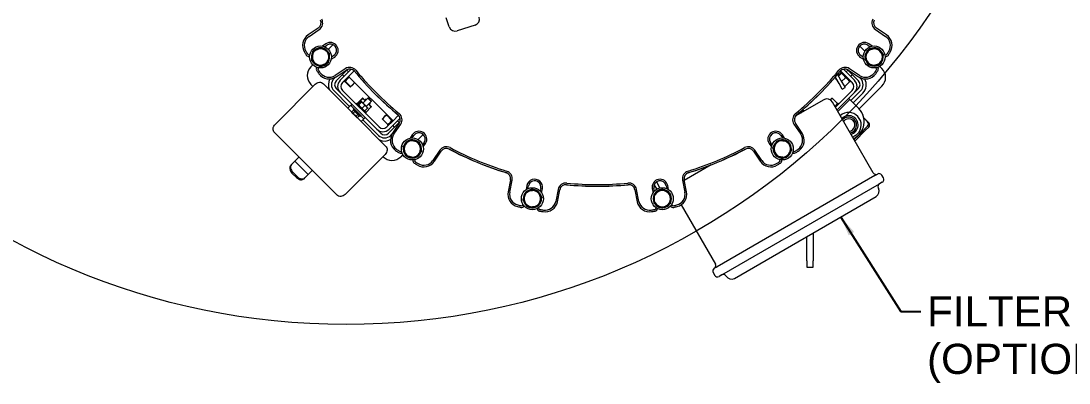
# Model space of a CAD drawing. Header units: inches. Extents: x 20 to 536, y 8 to 344.
# Drawn here: x 62.9 to 146.3, y 203.7 to 232.5 of the extents above; entities that cross this region are included whole.
import ezdxf

# ---------------------------------------------------------------- set-up
doc = ezdxf.new("R2010")
doc.units = ezdxf.units.IN
doc.header["$LTSCALE"] = 16
doc.header["$MEASUREMENT"] = 0
doc.layers.add('Symbol (ANSI)', color=7, linetype='Continuous', lineweight=25)
doc.layers.add('Visible', color=7, linetype='Continuous', lineweight=18)
doc.styles.add('MEMCOR Medium', font='arial.ttf')
doc.dimstyles.new('Default (ANSI)$7', dxfattribs={"dimscale": 16, "dimtxt": 0.15, "dimasz": 0.098425, "dimexe": 0.125, "dimexo": 0.0625, "dimgap": 0.031496, "dimtad": 0, "dimtih": 1, "dimtoh": 1, "dimdec": 4, "dimrnd": 1e-08, "dimzin": 3, "dimdsep": 46, "dimlunit": 5, "dimtxsty": 'MEMCOR Medium', "dimcen": 0.09, "dimdle": 0.393701, "dimclrd": 256, "dimclre": 256, "dimclrt": 256, "dimadec": 0, "dimazin": 1, "dimtfac": 0.8, "dimtofl": 0, "dimtmove": 0, "dimatfit": 3, "dimfxl": 1, "dimfrac": 1, "dimtolj": 1, "dimtzin": 4, "dimlwd": -1, "dimlwe": -1, "dimarcsym": 0})

msp = doc.modelspace()

# ---------------------------------------------------------------- linework, layer by layer
at = {"layer": 'Visible'}
for p, q in [((97.010809, 231.989182), (96.775328, 232.71392)), ((99.067431, 232.131688), (97.640846, 231.668162)), ((86.588003, 231.889588), (85.782415, 231.351311)), ((85.854639, 231.24322), (86.660228, 231.781497)), ((130.938727, 231.781497), (131.744316, 231.24322)), ((131.81654, 231.351311), (131.010951, 231.889588)), ((87.192947, 230.646114), (86.919399, 230.463334)), ((87.083786, 230.416824), (87.265171, 230.538023)), ((87.389165, 230.214883), (87.751159, 230.576878)), ((129.682407, 230.454597), (130.084333, 230.052671)), ((130.333783, 230.538023), (130.515169, 230.416824)), ((130.679556, 230.463334), (130.406007, 230.646114)), ((87.619417, 229.415683), (87.892966, 229.598462)), ((87.820742, 229.706553), (87.639356, 229.585355)), ((129.705989, 229.598462), (129.979537, 229.415683)), ((129.959599, 229.585355), (129.778213, 229.706553)), ((86.003582, 228.829301), (86.151785, 228.977504)), ((88.73806, 228.671801), (87.932471, 228.133523)), ((88.939104, 228.625268), (88.018837, 227.705001)), ((89.216222, 228.631273), (88.33117, 227.746221)), ((129.267784, 227.746221), (128.382733, 228.631273)), ((129.580118, 227.705001), (128.659851, 228.625268)), ((129.666483, 228.133523), (128.860894, 228.671801)), ((131.284957, 228.852047), (131.451538, 228.685467)), ((87.953979, 227.993697), (87.84206, 227.881778)), ((88.004695, 228.025432), (88.810284, 228.56371)), ((88.504412, 228.190576), (88.639968, 228.055019)), ((88.507947, 227.569445), (89.000695, 228.062192)), ((89.045237, 228.01765), (88.64832, 227.620733)), ((88.857965, 228.544129), (88.993522, 228.408573)), ((89.000695, 228.062192), (89.440826, 228.502323)), ((92.536228, 224.526658), (89.000695, 228.062192)), ((128.049783, 227.482933), (127.744595, 228.011534)), ((127.770016, 227.888238), (127.769672, 227.88952)), ((127.770016, 227.888238), (127.770827, 227.887427)), ((127.770827, 227.887427), (127.878296, 227.779957)), ((127.78979, 227.933254), (127.787232, 227.930696)), ((127.916661, 228.213508), (128.26629, 227.607933)), ((128.184114, 228.327578), (127.972803, 228.116267)), ((128.210979, 228.300714), (127.992469, 228.082204)), ((128.158129, 228.502323), (129.091007, 227.569445)), ((128.170895, 228.400472), (128.215437, 228.445015)), ((128.170895, 228.400472), (128.950383, 227.620985)), ((128.226573, 228.344795), (128.22529, 228.345138)), ((128.557666, 227.954027), (128.246261, 227.642622)), ((128.740738, 228.544381), (128.605181, 228.408824)), ((128.78867, 228.56371), (129.594259, 228.025432)), ((129.094291, 228.190828), (128.958735, 228.055271)), ((129.756894, 227.881778), (129.644975, 227.993697)), ((83.151686, 224.245263), (86.333667, 227.427243)), ((86.162547, 227.256123), (86.003582, 227.415088)), ((89.266201, 225.201816), (86.992518, 227.475499)), ((88.018837, 227.082747), (88.33117, 226.770414)), ((91.421227, 224.033911), (88.507947, 226.947191)), ((88.603778, 227.665275), (88.64832, 227.620733)), ((88.703998, 227.676411), (88.703627, 227.675028)), ((88.720763, 227.633501), (89.117645, 227.236619)), ((88.748657, 227.661395), (89.145539, 227.264513)), ((89.160555, 227.219854), (89.159172, 227.219483)), ((89.160555, 227.219854), (89.161429, 227.220728)), ((89.161429, 227.220728), (89.348946, 227.408245)), ((89.348946, 227.408245), (89.501794, 227.561093)), ((129.091007, 226.947191), (127.7478, 225.603983)), ((128.299783, 227.04992), (128.049783, 227.482933)), ((128.26629, 227.607933), (128.51629, 227.17492)), ((128.299783, 227.04992), (128.51629, 227.17492)), ((128.877489, 227.634204), (128.480607, 227.237322)), ((128.894705, 227.676662), (128.895049, 227.67538)), ((128.950383, 227.620985), (128.994925, 227.665527)), ((129.267784, 226.770414), (129.580118, 227.082747)), ((131.451538, 227.271253), (129.647299, 225.467015)), ((87.84206, 226.905971), (89.080704, 225.667327)), ((88.33117, 226.770414), (91.24445, 223.857134)), ((90.089162, 226.3085), (89.69228, 225.911618)), ((90.116026, 226.281635), (89.719144, 225.884753)), ((90.13162, 226.325716), (90.130338, 226.32606)), ((90.132431, 226.324905), (90.13162, 226.325716)), ((90.319207, 226.138129), (90.132431, 226.324905)), ((90.142424, 225.933553), (90.540282, 226.331411)), ((90.28891, 226.168427), (90.329598, 226.209115)), ((90.333104, 226.124232), (90.319207, 226.138129)), ((90.394372, 226.209118), (90.329598, 226.209115)), ((90.373793, 226.164921), (90.329598, 226.209115)), ((90.394372, 226.209118), (90.406181, 226.197309)), ((90.594506, 226.331414), (90.540282, 226.331411)), ((90.805447, 226.066246), (90.540282, 226.331411)), ((90.594506, 226.331414), (90.80545, 226.12047)), ((90.80545, 226.12047), (90.805447, 226.066246)), ((126.826674, 226.19942), (124.560812, 224.891224)), ((127.467334, 226.325716), (127.3357, 226.194082)), ((127.467334, 226.325716), (127.468617, 226.32606)), ((127.509793, 226.3085), (127.906675, 225.911618)), ((127.877209, 225.379839), (129.267784, 226.770414)), ((128.894447, 226.2203), (128.717566, 226.043419)), ((129.602334, 225.513973), (128.806839, 226.309468)), ((128.894447, 226.2203), (128.895175, 226.221028)), ((128.895175, 226.221028), (129.602282, 225.513921)), ((128.983615, 226.132692), (129.756894, 226.905971)), ((129.160392, 225.955915), (129.933671, 226.729194)), ((88.940696, 225.52732), (89.073632, 225.660256)), ((89.165556, 225.75218), (89.073632, 225.660256)), ((89.25748, 225.844104), (89.165556, 225.75218)), ((89.51911, 225.398627), (89.165556, 225.75218)), ((89.392348, 225.37689), (89.255946, 225.240488)), ((89.352233, 225.452367), (89.408801, 225.508935)), ((89.352233, 225.452367), (89.926403, 224.878196)), ((89.499896, 225.269342), (89.363494, 225.13294)), ((89.392348, 225.37689), (89.446122, 225.323116)), ((89.42294, 225.346298), (89.440621, 225.363978)), ((89.446122, 225.323116), (89.499896, 225.269342)), ((89.499896, 225.269342), (89.614541, 225.154697)), ((89.51911, 225.398627), (89.872663, 225.045073)), ((89.574843, 225.880294), (89.619385, 225.924837)), ((89.619385, 225.924837), (89.722044, 225.822178)), ((89.675063, 225.869159), (89.674719, 225.870441)), ((89.677502, 225.777636), (89.73407, 225.834204)), ((89.73407, 225.834204), (90.308241, 225.260034)), ((89.777911, 225.790364), (89.777173, 225.79239)), ((90.000682, 226.040201), (89.781925, 225.821444)), ((90.030496, 226.010387), (89.811739, 225.79163)), ((90.031762, 226.044215), (90.029736, 226.044953)), ((90.033136, 226.042841), (90.031762, 226.044215)), ((90.176432, 225.899545), (90.033136, 226.042841)), ((90.287274, 225.753609), (90.068517, 225.534852)), ((90.418303, 225.657675), (90.176432, 225.899545)), ((90.251672, 225.203465), (90.308241, 225.260034)), ((90.2644, 225.303874), (90.266427, 225.303137)), ((90.514237, 225.526646), (90.29548, 225.307889)), ((90.782536, 225.615125), (90.385654, 225.218243)), ((90.407589, 225.668388), (90.805447, 226.066246)), ((90.518252, 225.557726), (90.418303, 225.657675)), ((90.518252, 225.557726), (90.518989, 225.555699)), ((90.652462, 225.804874), (90.598269, 225.859067)), ((90.683152, 225.855562), (90.638958, 225.899756)), ((90.642463, 225.814873), (90.683152, 225.855562)), ((90.799753, 225.657584), (90.652462, 225.804874)), ((90.671346, 225.932144), (90.683155, 225.920336)), ((90.683155, 225.920336), (90.683152, 225.855562)), ((90.799753, 225.657584), (90.800096, 225.656301)), ((125.002189, 225.146053), (125.194022, 225.337886)), ((125.236932, 225.354651), (125.235549, 225.355021)), ((125.283256, 225.308327), (125.236932, 225.354651)), ((130.759687, 220.387242), (127.509687, 226.016407)), ((127.715193, 225.66046), (127.979569, 225.924837)), ((127.923891, 225.869159), (127.924235, 225.870441)), ((128.717566, 226.043419), (127.941914, 225.267767)), ((128.024111, 225.880294), (127.979569, 225.924837)), ((89.268791, 225.192149), (89.257699, 225.233544)), ((89.268791, 225.192149), (89.291973, 225.168967)), ((89.291973, 225.168967), (89.460392, 225.000548)), ((89.460392, 225.000548), (89.635907, 224.825033)), ((89.729186, 225.040053), (89.592783, 224.903651)), ((89.614541, 225.154697), (89.729186, 225.040053)), ((89.635907, 224.825033), (89.666185, 224.794755)), ((89.666185, 224.794755), (89.707581, 224.783663)), ((91.949535, 222.518481), (89.675852, 224.792165)), ((89.850927, 224.918312), (89.714524, 224.781909)), ((89.729186, 225.040053), (89.790056, 224.979182)), ((89.790056, 224.979182), (89.850927, 224.918312)), ((89.820334, 224.948904), (89.838015, 224.966584)), ((90.226217, 224.69152), (89.872663, 225.045073)), ((89.926403, 224.878196), (89.982972, 224.934765)), ((90.134293, 224.599596), (90.001357, 224.46666)), ((90.134293, 224.599596), (90.226217, 224.69152)), ((90.141364, 224.606667), (91.380007, 223.368024)), ((90.226217, 224.69152), (90.31814, 224.783444)), ((90.296215, 225.248007), (90.398873, 225.145349)), ((90.343195, 225.201027), (90.344478, 225.200683)), ((90.354331, 225.100807), (90.398873, 225.145349)), ((91.694142, 224.68677), (91.693798, 224.685487)), ((91.841432, 224.83406), (91.694142, 224.68677)), ((92.10824, 224.247429), (91.711358, 224.644311)), ((92.035129, 225.027757), (91.841432, 224.83406)), ((92.428063, 224.567252), (92.031181, 224.964134)), ((92.536228, 224.526658), (92.043481, 224.033911)), ((92.491686, 224.5712), (92.095021, 224.174535)), ((92.179038, 223.5448), (93.099305, 224.465067)), ((92.220258, 223.857134), (93.105309, 224.742186)), ((92.536228, 224.526658), (92.97636, 224.966789)), ((93.018417, 224.38418), (92.882861, 224.519737)), ((124.647887, 224.941497), (124.622595, 224.966789)), ((130.398869, 224.365965), (130.011328, 224.753505)), ((130.011859, 224.750895), (130.309441, 224.453313)), ((130.310114, 224.453987), (130.398503, 224.365599)), ((83.10343, 223.586412), (88.060448, 218.629394)), ((91.24445, 223.857134), (91.556784, 223.5448)), ((92.095021, 224.174535), (92.139563, 224.129993)), ((92.150699, 224.230213), (92.149416, 224.229869)), ((93.037746, 224.336248), (92.499469, 223.530659)), ((92.664864, 224.030627), (92.529307, 224.166183)), ((92.60756, 223.458435), (93.145837, 224.264024)), ((124.453117, 224.264024), (124.991395, 223.458435)), ((125.099486, 223.530659), (124.561208, 224.336248)), ((130.155127, 223.76867), (129.300714, 222.914257)), ((129.602334, 223.392653), (130.309441, 224.09976)), ((130.155127, 223.76867), (130.066739, 223.857058)), ((130.155627, 223.769169), (130.067239, 223.857558)), ((130.155627, 223.769169), (130.155127, 223.76867)), ((130.398503, 224.012045), (130.155627, 223.769169)), ((130.309441, 224.09976), (130.310114, 224.100434)), ((130.398503, 224.012045), (130.398869, 224.012411)), ((92.355815, 223.368024), (92.467734, 223.479943)), ((94.072498, 223.418929), (93.889719, 223.145381)), ((94.059391, 223.165319), (94.180589, 223.346705)), ((94.928634, 223.442511), (94.526708, 223.040585)), ((95.012059, 222.791135), (94.890861, 222.609749)), ((122.708094, 222.609749), (122.586895, 222.791135)), ((123.418365, 223.346705), (123.539563, 223.165319)), ((123.709235, 223.145381), (123.526456, 223.418929)), ((129.236009, 223.026329), (129.602282, 223.392601)), ((129.513894, 223.480989), (129.513842, 223.480937)), ((129.602282, 223.392601), (129.602334, 223.392653)), ((94.937371, 222.445362), (95.12015, 222.718911)), ((96.255533, 222.186191), (95.717256, 221.380602)), ((95.825347, 221.308378), (96.363625, 222.113967)), ((121.23533, 222.113967), (121.773607, 221.308378)), ((121.881698, 221.380602), (121.343421, 222.186191)), ((122.478804, 222.718911), (122.661584, 222.445362)), ((84.455669, 221.042293), (84.678912, 221.265536)), ((84.678912, 221.265536), (84.73276, 221.319384)), ((84.824684, 221.411308), (84.73276, 221.319384)), ((84.73276, 221.319384), (85.79342, 220.258724)), ((84.824684, 221.411308), (85.051609, 221.638233)), ((91.90128, 221.85963), (88.719299, 218.67765)), ((91.74529, 221.673381), (91.73016, 221.68851)), ((93.326083, 221.839961), (93.159503, 221.673381)), ((84.455669, 221.042293), (84.390669, 220.977293)), ((84.494223, 220.373739), (84.847776, 220.020186)), ((84.912776, 220.085186), (84.559223, 220.438739)), ((85.79342, 220.258724), (85.739573, 220.204876)), ((85.79342, 220.258724), (85.885344, 220.350648)), ((86.112269, 220.577573), (85.885344, 220.350648)), ((117.866683, 221.026367), (115.719698, 219.786804)), ((130.884687, 220.170736), (131.101193, 220.295736)), ((85.451329, 219.916633), (85.516329, 219.981633)), ((85.739573, 220.204876), (85.516329, 219.981633)), ((101.887069, 219.826081), (101.698051, 218.875824)), ((101.825554, 218.850463), (102.014571, 219.80072)), ((113.543858, 219.107933), (113.336089, 219.467799)), ((113.509427, 219.667568), (113.760364, 219.232933)), ((115.584383, 219.80072), (115.773401, 218.850463)), ((115.900903, 218.875824), (115.711885, 219.826081)), ((130.884687, 220.170736), (118.327318, 212.920736)), ((118.702318, 212.271217), (131.259687, 219.521217)), ((131.476193, 219.646217), (131.259687, 219.521217)), ((131.5677, 219.987723), (131.4427, 220.204229)), ((103.194098, 219.374572), (103.129915, 219.0519)), ((103.279041, 219.135251), (103.321601, 219.34921)), ((104.302386, 219.15412), (104.259827, 218.940161)), ((104.365704, 218.806086), (104.429888, 219.128758)), ((105.682708, 219.071082), (105.493691, 218.120825)), ((105.621193, 218.095463), (105.81021, 219.04572)), ((111.788744, 219.04572), (111.977762, 218.095463)), ((112.105264, 218.120825), (111.916246, 219.071082)), ((113.169067, 219.128758), (113.23325, 218.806086)), ((113.339128, 218.940161), (113.296569, 219.15412)), ((113.548262, 219.100304), (113.543858, 219.107933)), ((113.760364, 219.232933), (113.785783, 219.188906)), ((114.277354, 219.34921), (114.319913, 219.135251)), ((114.46904, 219.0519), (114.404856, 219.374572)), ((115.480114, 217.852239), (118.202318, 213.137242)), ((119.726838, 211.996698), (130.985168, 218.496698)), ((125.481044, 213.399359), (125.481044, 215.31889)), ((125.981044, 215.607565), (125.981044, 213.399359)), ((118.110812, 212.795736), (118.327318, 212.920736)), ((125.481044, 213.399359), (125.481044, 212.899359)), ((125.481044, 212.899359), (125.981044, 212.899359)), ((125.981044, 212.899359), (125.981044, 213.399359)), ((118.019306, 212.454229), (118.144306, 212.237723)), ((118.702318, 212.271217), (118.485812, 212.146217))]:
    msp.add_line(p, q, dxfattribs=at)
for centre, radius in [((88.801644, 264.323274), 56), ((86.764517, 229.602151), 0.875), ((130.834437, 229.602151), 0.875), ((94.076188, 222.290481), 0.875), ((123.522767, 222.290481), 0.875), ((103.629345, 218.333433), 0.875), ((113.969609, 218.333433), 0.875)]:
    msp.add_circle(centre, radius, dxfattribs=at)
for centre, radius, start, end in [((86.310218, 232.305323), 0.5, 303.75, 28.12372905), ((86.310218, 232.305323), 0.63, 303.75, 28.12372905), ((97.486338, 232.14369), 0.5, 198, 288), ((98.912922, 232.607216), 0.5, 288, 18), ((131.288736, 232.305323), 0.63, 151.87627095, 236.25), ((131.288736, 232.305323), 0.5, 151.87627095, 236.25), ((86.337985, 230.519841), 1, 123.75, 211.57630282), ((86.337985, 230.519841), 0.87, 123.75, 211.57630282), ((131.26097, 230.519841), 0.87, 328.42369718, 56.25), ((131.26097, 230.519841), 1, 328.42369718, 56.25), ((86.764517, 229.602151), 0.7295, 86.55914134, 138.44085866), ((86.764517, 229.602151), 0.7295, 26.55914134, 78.44085866), ((87.542957, 230.122288), 0.63, 303.75, 123.75), ((87.542957, 230.122288), 0.5, 303.75, 123.75), ((130.055998, 230.122288), 0.63, 56.25, 236.25), ((130.055998, 230.122288), 0.5, 56.25, 236.25), ((130.834437, 229.602151), 0.7295, 79.05914134, 130.94085866), ((130.834437, 229.602151), 0.7295, 19.05914134, 70.94085866), ((108.799477, 244.325441), 27.365, 211.57630282, 212.16499849), ((108.799477, 244.325441), 27.235, 211.57630282, 212.16499849), ((85.846127, 229.89052), 0.25, 212.16499849, 280.23355832), ((85.846127, 229.89052), 0.12, 212.16499849, 301.95357801), ((86.764517, 229.602151), 0.7295, 146.55914134, 198.44085866), ((86.764517, 229.602151), 0.656, 172.5, 232.5), ((86.764517, 229.602151), 0.656, 112.5, 172.5), ((86.764517, 229.602151), 0.656, 52.5, 112.5), ((86.764517, 229.602151), 0.656, 292.5, 352.5), ((86.764517, 229.602151), 0.656, 352.5, 52.5), ((86.764517, 229.602151), 0.7295, 326.55914134, 18.44085866), ((130.834437, 229.602151), 0.7295, 139.05914134, 190.94085866), ((130.834437, 229.602151), 0.656, 165, 225), ((130.834437, 229.602151), 0.656, 105, 165), ((130.834437, 229.602151), 0.656, 45, 105), ((130.834437, 229.602151), 0.656, 285, 345), ((130.834437, 229.602151), 0.656, 345, 45), ((130.834437, 229.602151), 0.7295, 319.05914134, 10.94085866), ((131.752827, 229.89052), 0.12, 238.04642199, 327.83500151), ((131.752827, 229.89052), 0.25, 259.76644169, 327.83500151), ((108.799477, 244.325441), 27.235, 327.83500151, 328.42369718), ((108.799477, 244.325441), 27.365, 327.83500151, 328.42369718), ((86.710689, 228.122194), 1, 135, 225), ((86.764517, 229.602151), 0.7295, 206.55914134, 258.44085866), ((86.764517, 229.602151), 0.656, 232.5, 292.5), ((86.679482, 228.643315), 0.25, 147.26644169, 215.33500151), ((86.679482, 228.643315), 0.12, 125.54642199, 215.33500151), ((86.764517, 229.602151), 0.7295, 266.55914134, 318.44085866), ((89.08807, 228.147975), 0.63, 39.37627095, 123.75), ((89.08807, 228.147975), 0.5, 39.37627095, 123.75), ((128.510885, 228.147975), 0.63, 56.25, 140.62372905), ((128.510885, 228.147975), 0.5, 56.25, 140.62372905), ((130.834437, 229.602151), 0.7295, 199.05914134, 250.94085866), ((130.834437, 229.602151), 0.656, 225, 285), ((130.834437, 229.602151), 0.7295, 259.05914134, 310.94085866), ((130.919472, 228.643315), 0.12, 324.66499849, 54.45357801), ((130.919472, 228.643315), 0.25, 324.66499849, 32.73355832), ((130.744431, 227.97836), 1, 315, 45), ((108.799477, 244.325441), 27.365, 215.33500151, 215.92369718), ((108.799477, 244.325441), 27.235, 215.33500151, 215.92369718), ((87.449125, 228.856902), 1, 215.92369718, 303.75), ((87.449125, 228.856902), 0.87, 215.92369718, 303.75), ((88.329964, 227.393874), 0.94, 150.34607004, 205.85311795), ((88.329964, 227.393874), 0.69, 135, 225), ((108.799477, 244.325441), 25.001221, 219.2970119, 230.7029881), ((108.799477, 244.325441), 25, 219.37627095, 230.62372905), ((108.799477, 244.325441), 24.87, 219.37627095, 230.62372905), ((108.799477, 244.325441), 24.87, 309.37627095, 320.62372905), ((108.799477, 244.325441), 25.001221, 309.2970119, 320.7029881), ((108.799477, 244.325441), 25, 309.37627095, 320.62372905), ((130.149829, 228.856902), 1, 236.25, 324.07630282), ((130.149829, 228.856902), 0.87, 236.25, 324.07630282), ((129.268991, 227.393874), 0.69, 315, 45), ((129.268991, 227.393874), 0.94, 315, 29.65392996), ((108.799477, 244.325441), 27.235, 324.07630282, 324.66499849), ((108.799477, 244.325441), 27.365, 324.07630282, 324.66499849), ((88.329964, 227.393874), 0.44, 135, 225), ((88.819074, 227.258318), 0.69, 135, 225), ((88.819074, 227.258318), 0.44, 135, 225), ((128.77988, 227.258318), 0.44, 315, 45), ((128.77988, 227.258318), 0.69, 315, 45), ((129.268991, 227.393874), 0.44, 315, 45), ((127.076674, 225.766407), 0.5, 30, 120), ((92.622011, 224.614033), 0.5, 326.25, 50.62372905), ((92.622011, 224.614033), 0.63, 326.25, 50.62372905), ((124.976943, 224.614033), 0.63, 129.37627095, 213.75), ((124.976943, 224.614033), 0.5, 129.37627095, 213.75), ((128.806059, 224.187368), 0.635381, 280.87485401, 139.12514845), ((130.132664, 224.276536), 0.25, 315, 45), ((130.133338, 224.27721), 0.25, 315, 45), ((91.732354, 224.345038), 0.69, 225, 315), ((91.732354, 224.345038), 0.44, 225, 315), ((94.596324, 223.06892), 0.63, 326.25, 146.25), ((123.00263, 223.06892), 0.63, 33.75, 213.75), ((130.221726, 224.188822), 0.25, 315, 45), ((130.222092, 224.189188), 0.25, 315, 45), ((91.867911, 223.855927), 0.69, 225, 315), ((91.867911, 223.855927), 0.94, 244.14688205, 299.65392996), ((91.867911, 223.855927), 0.44, 225, 315), ((93.330938, 222.975089), 1, 146.25, 234.07630282), ((93.330938, 222.975089), 0.87, 146.25, 234.07630282), ((94.076188, 222.290481), 0.7295, 109.05914134, 160.94085866), ((94.076188, 222.290481), 0.656, 135, 195), ((94.076188, 222.290481), 0.656, 75, 135), ((94.076188, 222.290481), 0.7295, 49.05914134, 100.94085866), ((94.596324, 223.06892), 0.5, 326.25, 146.25), ((94.076188, 222.290481), 0.656, 15, 75), ((94.076188, 222.290481), 0.7295, 349.05914134, 40.94085866), ((123.00263, 223.06892), 0.5, 33.75, 213.75), ((123.522767, 222.290481), 0.7295, 116.55914134, 168.44085866), ((123.522767, 222.290481), 0.656, 82.5, 142.5), ((123.522767, 222.290481), 0.7295, 56.55914134, 108.44085866), ((123.522767, 222.290481), 0.656, 22.5, 82.5), ((123.522767, 222.290481), 0.7295, 356.55914134, 48.44085866), ((124.268016, 222.975089), 0.87, 305.92369718, 33.75), ((124.268016, 222.975089), 1, 305.92369718, 33.75), ((108.799477, 244.325441), 27.365, 234.07630282, 234.66499849), ((108.799477, 244.325441), 27.235, 234.07630282, 234.66499849), ((93.117352, 222.205446), 0.25, 234.66499849, 302.73355832), ((93.117352, 222.205446), 0.12, 234.66499849, 324.45357801), ((94.076188, 222.290481), 0.7295, 169.05914134, 220.94085866), ((94.076188, 222.290481), 0.656, 195, 255), ((94.076188, 222.290481), 0.7295, 289.05914134, 340.94085866), ((94.076188, 222.290481), 0.656, 315, 15), ((96.779359, 221.836182), 0.63, 61.87627095, 146.25), ((96.779359, 221.836182), 0.5, 61.87627095, 146.25), ((108.799477, 244.325441), 25.001221, 241.7970119, 253.2029881), ((108.799477, 244.325441), 25, 241.87627095, 253.12372905), ((108.799477, 244.325441), 24.87, 241.87627095, 253.12372905), ((108.799477, 244.325441), 24.87, 286.87627095, 298.12372905), ((108.799477, 244.325441), 25.001221, 286.7970119, 298.2029881), ((108.799477, 244.325441), 25, 286.87627095, 298.12372905), ((120.819595, 221.836182), 0.63, 33.75, 118.12372905), ((120.819595, 221.836182), 0.5, 33.75, 118.12372905), ((123.522767, 222.290481), 0.7295, 176.55914134, 228.44085866), ((123.522767, 222.290481), 0.656, 142.5, 202.5), ((123.522767, 222.290481), 0.656, 202.5, 262.5), ((123.522767, 222.290481), 0.7295, 296.55914134, 348.44085866), ((123.522767, 222.290481), 0.656, 322.5, 22.5), ((124.481603, 222.205446), 0.25, 237.26644169, 305.33500151), ((124.481603, 222.205446), 0.12, 215.54642199, 305.33500151), ((108.799477, 244.325441), 27.235, 305.33500151, 305.92369718), ((108.799477, 244.325441), 27.365, 305.33500151, 305.92369718), ((92.452396, 222.380487), 1, 225, 315), ((94.076188, 222.290481), 0.7295, 229.05914134, 280.94085866), ((94.076188, 222.290481), 0.656, 255, 315), ((94.364556, 221.372091), 0.25, 169.76644169, 237.83500151), ((108.799477, 244.325441), 27.365, 237.83500151, 238.42369718), ((94.364556, 221.372091), 0.12, 148.04642199, 237.83500151), ((108.799477, 244.325441), 27.235, 237.83500151, 238.42369718), ((94.993878, 221.863948), 1, 238.42369718, 326.25), ((94.993878, 221.863948), 0.87, 238.42369718, 326.25), ((122.605077, 221.863948), 1, 213.75, 301.57630282), ((122.605077, 221.863948), 0.87, 213.75, 301.57630282), ((108.799477, 244.325441), 27.235, 301.57630282, 302.16499849), ((123.522767, 222.290481), 0.7295, 236.55914134, 288.44085866), ((108.799477, 244.325441), 27.365, 301.57630282, 302.16499849), ((123.234398, 221.372091), 0.12, 302.16499849, 31.95357801), ((123.234398, 221.372091), 0.25, 302.16499849, 10.23355832), ((123.522767, 222.290481), 0.656, 262.5, 322.5), ((101.396677, 219.923626), 0.5, 348.75, 73.12372905), ((101.396677, 219.923626), 0.63, 348.75, 73.12372905), ((116.202278, 219.923626), 0.63, 106.87627095, 191.25), ((116.202278, 219.923626), 0.5, 106.87627095, 191.25), ((130.976193, 220.512242), 0.25, 210, 300), ((131.226193, 220.079229), 0.25, 30, 120), ((103.811993, 219.251665), 0.63, 348.75, 168.75), ((103.811993, 219.251665), 0.5, 348.75, 168.75), ((106.300603, 218.948175), 0.63, 84.37627095, 168.75), ((106.300603, 218.948175), 0.5, 84.37627095, 168.75), ((108.799477, 244.325441), 25.001221, 264.2970119, 275.7029881), ((108.799477, 244.325441), 25, 264.37627095, 275.62372905), ((108.799477, 244.325441), 24.87, 264.37627095, 275.62372905), ((111.298351, 218.948175), 0.63, 11.25, 95.62372905), ((111.298351, 218.948175), 0.5, 11.25, 95.62372905), ((113.786961, 219.251665), 0.63, 11.25, 191.25), ((113.786961, 219.251665), 0.5, 11.25, 191.25), ((131.384687, 219.30471), 0.25, 120, 210), ((131.351193, 219.862723), 0.25, 300, 30), ((102.678837, 218.680734), 1, 168.75, 256.57630282), ((102.678837, 218.680734), 0.87, 168.75, 256.57630282), ((103.629345, 218.333433), 0.7295, 131.55914134, 183.44085866), ((103.629345, 218.333433), 0.656, 157.5, 217.5), ((103.629345, 218.333433), 0.656, 97.5, 157.5), ((103.629345, 218.333433), 0.7295, 71.55914134, 123.44085866), ((103.629345, 218.333433), 0.656, 37.5, 97.5), ((103.629345, 218.333433), 0.7295, 11.55914134, 63.44085866), ((103.629345, 218.333433), 0.656, 337.5, 37.5), ((113.969609, 218.333433), 0.7295, 154.05914134, 205.94085866), ((113.969609, 218.333433), 0.656, 120, 180), ((113.969609, 218.333433), 0.7295, 94.05914134, 145.94085866), ((113.969609, 218.333433), 0.656, 60, 120), ((113.969609, 218.333433), 0.7295, 34.05914134, 85.94085866), ((113.969609, 218.333433), 0.656, 0, 60), ((113.969609, 218.333433), 0.7295, 334.05914134, 25.94085866), ((114.920118, 218.680734), 0.87, 283.42369718, 11.25), ((114.920118, 218.680734), 1, 283.42369718, 11.25), ((130.735168, 218.92971), 0.5, 300, 30), ((108.799477, 244.325441), 27.235, 256.57630282, 257.16499849), ((102.776038, 217.887941), 0.12, 257.16499849, 346.95357801), ((103.629345, 218.333433), 0.7295, 191.55914134, 243.44085866), ((103.629345, 218.333433), 0.656, 217.5, 277.5), ((103.629345, 218.333433), 0.656, 277.5, 337.5), ((103.629345, 218.333433), 0.7295, 311.55914134, 3.44085866), ((104.640407, 218.290553), 1, 260.92369718, 348.75), ((104.640407, 218.290553), 0.87, 260.92369718, 348.75), ((112.958547, 218.290553), 1, 191.25, 279.07630282), ((112.958547, 218.290553), 0.87, 191.25, 279.07630282), ((113.969609, 218.333433), 0.656, 180, 240), ((113.969609, 218.333433), 0.7295, 214.05914134, 265.94085866), ((113.969609, 218.333433), 0.656, 240, 300), ((113.969609, 218.333433), 0.7295, 274.05914134, 325.94085866), ((113.969609, 218.333433), 0.656, 300, 0), ((114.822916, 217.887941), 0.12, 193.04642199, 282.83500151), ((108.799477, 244.325441), 27.235, 282.83500151, 283.42369718), ((108.799477, 244.325441), 27.365, 256.57630282, 257.16499849), ((102.776038, 217.887941), 0.25, 257.16499849, 325.23355832), ((103.629345, 218.333433), 0.7295, 251.55914134, 303.44085866), ((104.247216, 217.595305), 0.25, 192.26644169, 260.33500151), ((104.247216, 217.595305), 0.12, 170.54642199, 260.33500151), ((108.799477, 244.325441), 27.365, 260.33500151, 260.92369718), ((108.799477, 244.325441), 27.235, 260.33500151, 260.92369718), ((108.799477, 244.325441), 27.235, 279.07630282, 279.66499849), ((108.799477, 244.325441), 27.365, 279.07630282, 279.66499849), ((113.351738, 217.595305), 0.12, 279.66499849, 9.45357801), ((113.351738, 217.595305), 0.25, 279.66499849, 347.73355832), ((114.822916, 217.887941), 0.25, 214.76644169, 282.83500151), ((108.799477, 244.325441), 27.365, 282.83500151, 283.42369718), ((118.235812, 212.579229), 0.25, 120, 210), ((117.985812, 213.012242), 0.25, 300, 30), ((118.360812, 212.362723), 0.25, 210, 300), ((118.827318, 212.05471), 0.25, 30, 120), ((119.476838, 212.42971), 0.5, 210, 300)]:
    msp.add_arc(centre, radius, start, end, dxfattribs=at)
for centre, major_axis, ratio, start_param, end_param in [((128.806787, 224.188096), (-0.670083, 0.742286), 0.999999828, 3.192670047, 6.283185307), ((128.541622, 224.453261), (1.06066, -1.06066), 0.999999827, 5.946576877, 7.853981634), ((128.541674, 224.453313), (-0.297581, 1.470185), 0.999999933, 4.71238898, 5.298074524), ((128.806631, 224.18794), (-0.541111, 0.519326), 0.999999827, 2.576912285, 6.283185293), ((128.806007, 224.187316), (-0.407539, 0.289676), 0.999999837, 2.283065464, 6.283185307), ((128.541674, 224.453313), (1.06066, -1.06066), 0.999999827, 0, 0.985110783), ((84.744223, 220.623739), (-0.353553, 0.353553), 0.707106781, 0, 1.570796327), ((84.809223, 220.688739), (-0.353553, 0.353553), 0.707106781, 0, 1.570796327), ((85.097776, 220.270186), (0.353553, -0.353553), 0.707106781, 4.71238898, 6.283185307), ((85.162776, 220.335186), (0.353553, -0.353553), 0.707106781, 4.71238898, 6.283185307)]:
    msp.add_ellipse(centre, major_axis=major_axis, ratio=ratio, start_param=start_param, end_param=end_param, dxfattribs=at)
for points, weights in [([(86.513477, 230.208216), (86.675871, 230.275482), (86.863389, 230.353154)], [1, 1.0379548493, 1]), ([(86.863389, 230.353154), (87.024413, 230.229596), (87.163865, 230.122591)], [1, 1.0379548493, 1]), ([(130.664652, 230.235799), (130.834437, 230.281292), (131.030489, 230.333824)], [1, 1.0379548493, 1]), ([(131.030489, 230.333824), (131.174008, 230.190305), (131.298299, 230.066013)], [1, 1.0379548493, 1]), ([(86.064694, 229.312275), (86.091186, 229.513505), (86.114129, 229.687776)], [1, 1.0379548493, 1]), ([(86.114129, 229.687776), (86.137072, 229.862047), (86.163565, 230.063278)], [1, 1.0379548493, 1]), ([(86.163565, 230.063278), (86.351082, 230.14095), (86.513477, 230.208216)], [1, 1.0379548493, 1]), ([(87.163865, 230.122591), (87.303316, 230.015586), (87.464341, 229.892028)], [1, 1.0379548493, 1]), ([(87.414905, 229.516526), (87.391962, 229.342255), (87.365469, 229.141024)], [1, 1.0379548493, 1]), ([(87.464341, 229.892028), (87.437848, 229.690797), (87.414905, 229.516526)], [1, 1.0379548493, 1]), ([(130.102764, 229.4061), (130.155296, 229.602151), (130.20079, 229.771936)], [1, 1.0379548493, 1]), ([(130.20079, 229.771936), (130.246284, 229.941722), (130.298816, 230.137773)], [1, 1.0379548493, 1]), ([(130.298816, 230.137773), (130.494867, 230.190305), (130.664652, 230.235799)], [1, 1.0379548493, 1]), ([(131.298299, 230.066013), (131.422591, 229.941722), (131.56611, 229.798202)], [1, 1.0379548493, 1]), ([(131.468085, 229.432366), (131.422591, 229.262581), (131.370059, 229.066529)], [1, 1.0379548493, 1]), ([(131.56611, 229.798202), (131.513579, 229.602151), (131.468085, 229.432366)], [1, 1.0379548493, 1]), ([(86.36517, 229.081711), (86.225718, 229.188716), (86.064694, 229.312275)], [1, 1.0379548493, 1]), ([(86.665646, 228.851148), (86.504621, 228.974707), (86.36517, 229.081711)], [1, 1.0379548493, 1]), ([(87.015557, 228.996086), (86.853163, 228.92882), (86.665646, 228.851148)], [1, 1.0379548493, 1]), ([(87.365469, 229.141024), (87.177952, 229.063352), (87.015557, 228.996086)], [1, 1.0379548493, 1]), ([(130.370575, 229.138289), (130.246284, 229.262581), (130.102764, 229.4061)], [1, 1.0379548493, 1]), ([(130.638386, 228.870478), (130.494867, 229.013998), (130.370575, 229.138289)], [1, 1.0379548493, 1]), ([(131.004223, 228.968504), (130.834437, 228.92301), (130.638386, 228.870478)], [1, 1.0379548493, 1]), ([(131.370059, 229.066529), (131.174008, 229.013998), (131.004223, 228.968504)], [1, 1.0379548493, 1]), ([(88.892389, 227.864802), (88.811835, 227.784248), (88.748657, 227.661395)], [1, 1.0379548493, 1]), ([(89.068734, 227.994153), (88.964425, 227.936838), (88.892389, 227.864802)], [1.00739093471, 1.03380583454, 1]), ([(127.787232, 227.930696), (127.764593, 227.89366), (127.770827, 227.887427)], [1, 1.0379548493, 1]), ([(127.770827, 227.887427), (127.776619, 227.881635), (127.808663, 227.900565)], [1, 1.0351694399, 1.00516199065]), ([(128.227384, 228.343984), (128.22115, 228.350218), (128.184114, 228.327578)], [1, 1.0379548493, 1]), ([(128.210979, 228.300714), (128.233618, 228.33775), (128.227384, 228.343984)], [1, 1.0379548493, 1]), ([(128.41416, 228.157208), (128.333711, 228.237657), (128.210979, 228.300714)], [1, 1.0379548493, 1]), ([(128.557666, 227.954027), (128.494609, 228.076759), (128.41416, 228.157208)], [1, 1.0379548493, 1]), ([(128.747415, 227.823953), (128.6732, 227.898168), (128.557666, 227.954027)], [1, 1.0379548493, 1]), ([(128.877489, 227.634204), (128.82163, 227.749738), (128.747415, 227.823953)], [1, 1.0379548493, 1]), ([(88.704872, 227.677285), (88.698399, 227.670813), (88.720763, 227.633501)], [1, 1.0379548493, 1]), ([(88.748657, 227.661395), (88.711345, 227.683758), (88.704872, 227.677285)], [1, 1.0379548493, 1]), ([(89.117645, 227.236619), (89.154957, 227.214255), (89.161429, 227.220728)], [1, 1.0379548493, 1]), ([(89.145539, 227.264513), (89.268392, 227.327691), (89.348946, 227.408245)], [1, 1.0379548493, 1]), ([(89.161429, 227.220728), (89.167902, 227.227201), (89.145539, 227.264513)], [1, 1.0379548493, 1]), ([(89.348946, 227.408245), (89.420982, 227.480281), (89.478297, 227.58459)], [1, 1.03380583454, 1.00739093471]), ([(128.480128, 227.237553), (128.480367, 227.237438), (128.480607, 227.237322)], [1.00015121724, 1.00007575984, 1]), ([(128.480607, 227.237322), (128.480479, 227.237244), (128.480352, 227.237166)], [1, 1.00012605708, 1.00025127683]), ([(128.895049, 227.67538), (128.897368, 227.666725), (128.877489, 227.634204)], [1.00835685167, 1.03317429485, 1]), ([(90.132431, 226.324905), (90.126197, 226.331139), (90.089162, 226.3085)], [1, 1.0379548493, 1]), ([(90.116026, 226.281635), (90.138665, 226.318671), (90.132431, 226.324905)], [1, 1.0379548493, 1]), ([(90.319207, 226.138129), (90.238758, 226.218578), (90.116026, 226.281635)], [1, 1.0379548493, 1]), ([(90.332897, 226.124026), (90.326152, 226.131185), (90.319207, 226.138129)], [1.00580482678, 1.00316660609, 1]), ([(127.509793, 226.3085), (127.405703, 226.258174), (127.336087, 226.193847)], [1, 1.03406712528, 1.0069790071]), ([(127.468617, 226.32606), (127.477272, 226.328379), (127.509793, 226.3085)], [1.00835685167, 1.03317429485, 1]), ([(89.69228, 225.911618), (89.66964, 225.874582), (89.675874, 225.868348)], [1, 1.0379548493, 1]), ([(89.675874, 225.868348), (89.682108, 225.862114), (89.719144, 225.884753)], [1, 1.0379548493, 1]), ([(89.719144, 225.884753), (89.742363, 225.83956), (89.767009, 225.801265)], [1, 1.01364870282, 1.01748115859]), ([(89.781925, 225.821444), (89.772367, 225.795908), (89.779285, 225.78899)], [1, 1.0379548493, 1]), ([(89.779285, 225.78899), (89.786203, 225.782071), (89.811739, 225.79163)], [1, 1.0379548493, 1]), ([(89.811739, 225.79163), (89.862995, 225.705279), (89.922581, 225.645694)], [1, 1.0379548493, 1]), ([(89.922581, 225.645694), (89.982166, 225.586108), (90.068517, 225.534852)], [1, 1.0379548493, 1]), ([(90.033136, 226.042841), (90.026218, 226.049759), (90.000682, 226.040201)], [1, 1.0379548493, 1]), ([(90.030496, 226.010387), (90.040055, 226.035923), (90.033136, 226.042841)], [1, 1.0379548493, 1]), ([(90.176432, 225.899545), (90.116847, 225.959131), (90.030496, 226.010387)], [1, 1.0379548493, 1]), ([(90.068517, 225.534852), (90.111784, 225.45649), (90.164451, 225.403823)], [1, 1.0379548493, 1]), ([(90.164451, 225.403823), (90.217118, 225.351156), (90.29548, 225.307889)], [1, 1.0379548493, 1]), ([(90.287274, 225.753609), (90.236018, 225.83996), (90.176432, 225.899545)], [1, 1.0379548493, 1]), ([(90.29548, 225.307889), (90.274721, 225.300118), (90.266427, 225.303137)], [1, 1.03063826681, 1.01181231967]), ([(90.418303, 225.657675), (90.365636, 225.710342), (90.287274, 225.753609)], [1, 1.0379548493, 1]), ([(90.307255, 225.26102), (90.343111, 225.238812), (90.385654, 225.218243)], [1.01748115859, 1.01364870282, 1]), ([(90.514237, 225.526646), (90.47097, 225.605008), (90.418303, 225.657675)], [1, 1.0379548493, 1]), ([(90.518989, 225.555699), (90.522008, 225.547405), (90.514237, 225.526646)], [1.01181231967, 1.03063826681, 1]), ([(90.652462, 225.804874), (90.62562, 225.831716), (90.594612, 225.85541)], [1, 1.01340278579, 1.0173398685]), ([(90.782536, 225.615125), (90.726677, 225.730659), (90.652462, 225.804874)], [1, 1.0379548493, 1]), ([(90.800096, 225.656301), (90.802415, 225.647646), (90.782536, 225.615125)], [1.00835685167, 1.03317429485, 1]), ([(125.194022, 225.337886), (125.226608, 225.357417), (125.235549, 225.355021)], [1, 1.03298964746, 1.00863132176]), ([(125.266605, 225.298714), (125.233174, 225.318983), (125.194022, 225.337886)], [1.01681035702, 1.0125645187, 1]), ([(127.711896, 225.66617), (127.746848, 225.692115), (127.776601, 225.721869)], [1.01809191557, 1.01487807326, 1]), ([(127.776601, 225.721869), (127.850816, 225.796084), (127.906675, 225.911618)], [1, 1.0379548493, 1]), ([(127.906675, 225.911618), (127.926554, 225.879097), (127.924235, 225.870441)], [1, 1.03317429485, 1.00835685167]), ([(89.255946, 225.240488), (89.267016, 225.193923), (89.291973, 225.168967)], [1, 1.0379548493, 1]), ([(89.291973, 225.168967), (89.31693, 225.14401), (89.363494, 225.13294)], [1, 1.0379548493, 1]), ([(89.363494, 225.13294), (89.407185, 225.053755), (89.460392, 225.000548)], [1, 1.0379548493, 1]), ([(89.460392, 225.000548), (89.513598, 224.947341), (89.592783, 224.903651)], [1, 1.0379548493, 1]), ([(89.592783, 224.903651), (89.607657, 224.853283), (89.635907, 224.825033)], [1, 1.0379548493, 1]), ([(89.635907, 224.825033), (89.664157, 224.796783), (89.714524, 224.781909)], [1, 1.0379548493, 1]), ([(89.714524, 224.781909), (89.710976, 224.782753), (89.707581, 224.783663)], [1, 1.00279395951, 1.00517657713]), ([(90.385654, 225.218243), (90.353133, 225.198364), (90.344478, 225.200683)], [1, 1.03317429485, 1.00835685167]), ([(91.711358, 224.644311), (91.691479, 224.676832), (91.693798, 224.685487)], [1, 1.03317429485, 1.00835685167]), ([(91.841432, 224.83406), (91.767217, 224.759845), (91.711358, 224.644311)], [1, 1.0379548493, 1]), ([(92.031181, 224.964134), (91.915647, 224.908276), (91.841432, 224.83406)], [1, 1.0379548493, 1]), ([(92.054947, 225.00794), (92.042912, 224.986967), (92.031181, 224.964134)], [1.01122654658, 1.00684928775, 1]), ([(92.297989, 224.377503), (92.372204, 224.451718), (92.428063, 224.567252)], [1, 1.0379548493, 1]), ([(92.428063, 224.567252), (92.450896, 224.578983), (92.471868, 224.591018)], [1, 1.00684928775, 1.01122654658]), ([(92.10824, 224.247429), (92.223774, 224.303288), (92.297989, 224.377503)], [1, 1.0379548493, 1]), ([(92.149416, 224.229869), (92.140761, 224.22755), (92.10824, 224.247429)], [1.00835685167, 1.03317429485, 1]), ([(93.344515, 222.486532), (93.488034, 222.630051), (93.612326, 222.754343)], [1, 1.0379548493, 1]), ([(93.612326, 222.754343), (93.736617, 222.878634), (93.880136, 223.022154)], [1, 1.0379548493, 1]), ([(93.880136, 223.022154), (94.076188, 222.969622), (94.245973, 222.924128)], [1, 1.0379548493, 1]), ([(94.245973, 222.924128), (94.415758, 222.878634), (94.611809, 222.826102)], [1, 1.0379548493, 1]), ([(94.611809, 222.826102), (94.664341, 222.630051), (94.709835, 222.460266)], [1, 1.0379548493, 1]), ([(123.002327, 222.689828), (123.109332, 222.82928), (123.23289, 222.990304)], [1, 1.0379548493, 1]), ([(123.23289, 222.990304), (123.434121, 222.963812), (123.608392, 222.940869)], [1, 1.0379548493, 1]), ([(123.608392, 222.940869), (123.782663, 222.917925), (123.983894, 222.891433)], [1, 1.0379548493, 1]), ([(123.983894, 222.891433), (124.061566, 222.703916), (124.128832, 222.541521)], [1, 1.0379548493, 1]), ([(93.44254, 222.120695), (93.397046, 222.290481), (93.344515, 222.486532)], [1, 1.0379548493, 1]), ([(93.540566, 221.754859), (93.488034, 221.95091), (93.44254, 222.120695)], [1, 1.0379548493, 1]), ([(94.807861, 222.09443), (94.664341, 221.95091), (94.54005, 221.826619)], [1, 1.0379548493, 1]), ([(94.709835, 222.460266), (94.755329, 222.290481), (94.807861, 222.09443)], [1, 1.0379548493, 1]), ([(122.771764, 222.389352), (122.895322, 222.550377), (123.002327, 222.689828)], [1, 1.0379548493, 1]), ([(122.916702, 222.03944), (122.849436, 222.201835), (122.771764, 222.389352)], [1, 1.0379548493, 1]), ([(123.06164, 221.689529), (122.983968, 221.877046), (122.916702, 222.03944)], [1, 1.0379548493, 1]), ([(124.27377, 222.191609), (124.150212, 222.030585), (124.043207, 221.891133)], [1, 1.0379548493, 1]), ([(124.128832, 222.541521), (124.196098, 222.379126), (124.27377, 222.191609)], [1, 1.0379548493, 1]), ([(93.906402, 221.656833), (93.736617, 221.702327), (93.540566, 221.754859)], [1, 1.0379548493, 1]), ([(94.272239, 221.558808), (94.076188, 221.611339), (93.906402, 221.656833)], [1, 1.0379548493, 1]), ([(94.54005, 221.826619), (94.415758, 221.702327), (94.272239, 221.558808)], [1, 1.0379548493, 1]), ([(123.437142, 221.640093), (123.262871, 221.663036), (123.06164, 221.689529)], [1, 1.0379548493, 1]), ([(123.812643, 221.590657), (123.611413, 221.61715), (123.437142, 221.640093)], [1, 1.0379548493, 1]), ([(124.043207, 221.891133), (123.936202, 221.751682), (123.812643, 221.590657)], [1, 1.0379548493, 1]), ([(102.878342, 218.234562), (102.956014, 218.422079), (103.02328, 218.584473)], [1, 1.0379548493, 1]), ([(103.02328, 218.584473), (103.090547, 218.746868), (103.168219, 218.934385)], [1, 1.0379548493, 1]), ([(103.168219, 218.934385), (103.369449, 218.960878), (103.54372, 218.983821)], [1, 1.0379548493, 1]), ([(103.54372, 218.983821), (103.717991, 219.006764), (103.919222, 219.033257)], [1, 1.0379548493, 1]), ([(103.919222, 219.033257), (104.04278, 218.872232), (104.149785, 218.732781)], [1, 1.0379548493, 1]), ([(104.149785, 218.732781), (104.25679, 218.593329), (104.380349, 218.432305)], [1, 1.0379548493, 1]), ([(113.313609, 218.712175), (113.489384, 218.813658), (113.641609, 218.901546)], [1, 1.0379548493, 1]), ([(113.313609, 218.333433), (113.313609, 218.509208), (113.313609, 218.712175)], [1, 1.0379548493, 1]), ([(113.641609, 218.901546), (113.793834, 218.989433), (113.969609, 219.090917)], [1, 1.0379548493, 1]), ([(113.969609, 219.090917), (114.145384, 218.989433), (114.297609, 218.901546)], [1, 1.0379548493, 1]), ([(114.297609, 218.901546), (114.449834, 218.813658), (114.625609, 218.712175)], [1, 1.0379548493, 1]), ([(114.625609, 218.712175), (114.625609, 218.509208), (114.625609, 218.333433)], [1, 1.0379548493, 1]), ([(103.108906, 217.934086), (103.001901, 218.073537), (102.878342, 218.234562)], [1, 1.0379548493, 1]), ([(103.339469, 217.63361), (103.215911, 217.794634), (103.108906, 217.934086)], [1, 1.0379548493, 1]), ([(104.23541, 218.082393), (104.168144, 217.919998), (104.090472, 217.732481)], [1, 1.0379548493, 1]), ([(104.380349, 218.432305), (104.302676, 218.244787), (104.23541, 218.082393)], [1, 1.0379548493, 1]), ([(113.313609, 217.954691), (113.313609, 218.157658), (113.313609, 218.333433)], [1, 1.0379548493, 1]), ([(113.641609, 217.76532), (113.489384, 217.853208), (113.313609, 217.954691)], [1, 1.0379548493, 1]), ([(113.969609, 217.57595), (113.793834, 217.677433), (113.641609, 217.76532)], [1, 1.0379548493, 1]), ([(114.297609, 217.76532), (114.145384, 217.677433), (113.969609, 217.57595)], [1, 1.0379548493, 1]), ([(114.625609, 217.954691), (114.449834, 217.853208), (114.297609, 217.76532)], [1, 1.0379548493, 1]), ([(114.625609, 218.333433), (114.625609, 218.157658), (114.625609, 217.954691)], [1, 1.0379548493, 1]), ([(103.714971, 217.683045), (103.5407, 217.660102), (103.339469, 217.63361)], [1, 1.0379548493, 1]), ([(104.090472, 217.732481), (103.889242, 217.705988), (103.714971, 217.683045)], [1, 1.0379548493, 1])]:
    msp.add_rational_spline(points, weights, degree=2, dxfattribs=at)
for points, knots in [([(86.333667, 227.427243), (86.378061, 227.471638), (86.432902, 227.511503), (86.550613, 227.568009), (86.613501, 227.584632), (86.730068, 227.593677), (86.791507, 227.586673), (86.903179, 227.547136), (86.953429, 227.514587), (86.992518, 227.475499)], [7.665695365, 7.665695365, 7.665695365, 7.665695365, 8.144102187, 8.144102187, 8.622509008, 8.622509008, 9.101363421, 9.101363421, 9.580217834, 9.580217834, 9.580217834, 9.580217834]), ([(83.10343, 223.586412), (83.064342, 223.6255), (83.031794, 223.67575), (82.992256, 223.787422), (82.985252, 223.848861), (82.994297, 223.965428), (83.010921, 224.028316), (83.067427, 224.146027), (83.107292, 224.200868), (83.151686, 224.245263)], [5.751172896, 5.751172896, 5.751172896, 5.751172896, 6.230027309, 6.230027309, 6.708881722, 6.708881722, 7.187288544, 7.187288544, 7.665695365, 7.665695365, 7.665695365, 7.665695365]), ([(129.513842, 223.480937), (129.438417, 223.405513), (129.350835, 223.342271), (129.210102, 223.271596), (129.162949, 223.252259), (129.114601, 223.236615)], [0, 0, 0, 0, 0.3199999758, 0.3199999758, 0.4724488018, 0.4724488018, 0.4724488018, 0.4724488018]), ([(91.949535, 222.518481), (91.988624, 222.479393), (92.021172, 222.429143), (92.06071, 222.317471), (92.067713, 222.256032), (92.058669, 222.139464), (92.042045, 222.076577), (91.985539, 221.958866), (91.945674, 221.904024), (91.90128, 221.85963)], [1.918325214, 1.918325214, 1.918325214, 1.918325214, 2.397179627, 2.397179627, 2.876034039, 2.876034039, 3.354440861, 3.354440861, 3.832847683, 3.832847683, 3.832847683, 3.832847683]), ([(88.719299, 218.67765), (88.674905, 218.633255), (88.620064, 218.59339), (88.502352, 218.536884), (88.439465, 218.520261), (88.322897, 218.511216), (88.261458, 218.51822), (88.149786, 218.557757), (88.099537, 218.590305), (88.060448, 218.629394)], [3.832847683, 3.832847683, 3.832847683, 3.832847683, 4.311254504, 4.311254504, 4.789661326, 4.789661326, 5.268515739, 5.268515739, 5.747370152, 5.747370152, 5.747370152, 5.747370152])]:
    msp.add_open_spline(points, degree=3, knots=knots, dxfattribs=at)

# ---------------------------------------------------------------- texts
at = {"layer": 'Symbol (ANSI)', "insert": (135.046839, 210.574838), "char_height": 2.40000008, "width": 47.13475986, "attachment_point": 1, "line_spacing_factor": 0.944221, "style": 'MEMCOR Medium'}
msp.add_mtext('\\fArial|b0|i0;FILTER PROGRAMMER\\P\\fArial|b0|i0;(OPTIONAL MOUNTING SIDE)', dxfattribs=at)

# ---------------------------------------------------------------- leaders
at = {"layer": 'Symbol (ANSI)', "annotation_type": 0, "has_hookline": 1, "hookline_direction": 0, "text_width": 46.803276}
msp.add_leader([(128.178193, 216.87609), (132.968099, 209.374838), (134.542902, 209.374838)], dimstyle='Default (ANSI)$7', override={"dimtad": 0}, dxfattribs=at)

doc.saveas('drawing.dxf')
